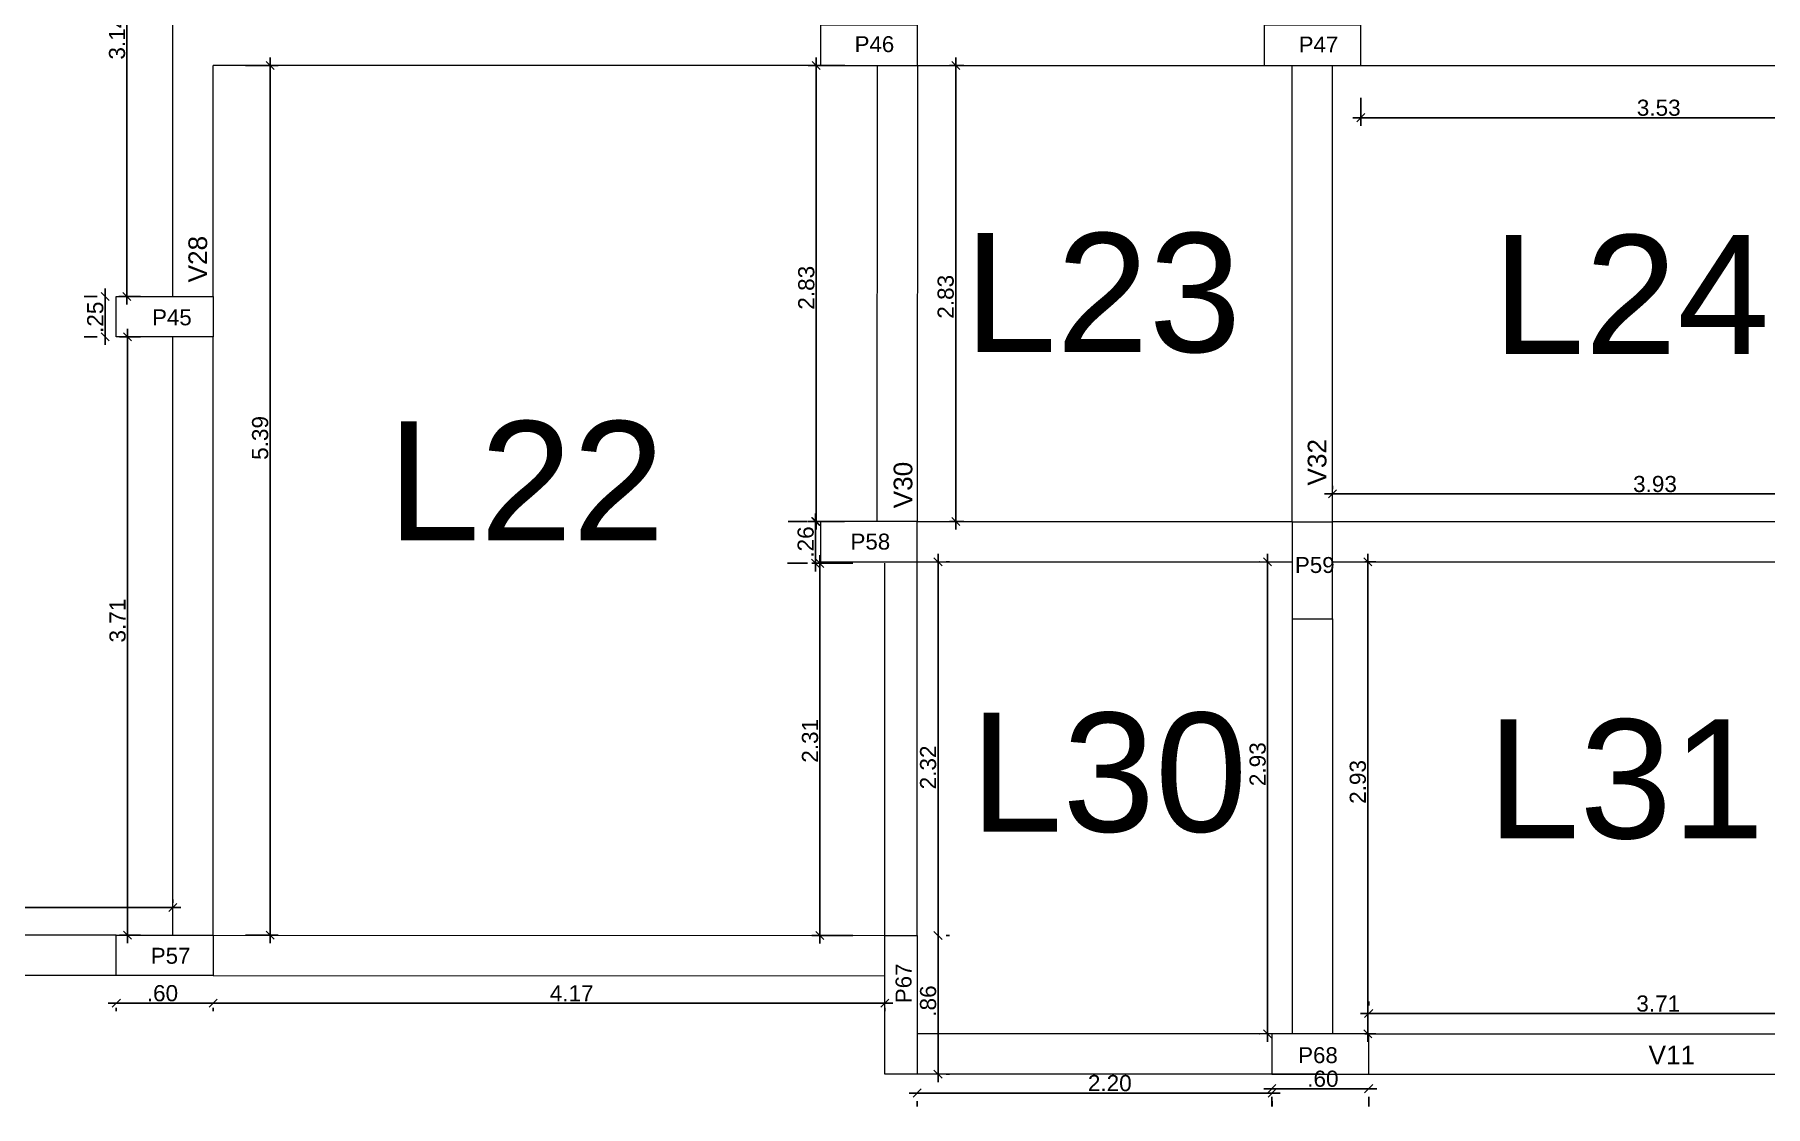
# Model space of a CAD drawing. Header units: millimetres. Extents: x 2878 to 6301, y 540 to 1980.
# Drawn here: x 2920.83 to 2931.56, y 707.39 to 714.03 of the extents above; entities that cross this region are included whole.
import ezdxf

# ---------------------------------------------------------------- set-up
doc = ezdxf.new("R2010")
doc.units = ezdxf.units.MM
doc.header["$LTSCALE"] = 4
for name, color, linetype, lineweight in [('ALVENARIA', 4, 'Continuous', 20), ('COTAS', 35, 'Continuous', 5), ('PILAR', 1, 'Continuous', 5)]:
    doc.layers.add(name, color=color, linetype=linetype, lineweight=lineweight)
doc.styles.get("Standard").update_dxf_attribs({"font": 'arial.ttf'})
doc.dimstyles.new('ISO-25', dxfattribs={"dimscale": 0, "dimtxt": 0.1, "dimasz": 0.05, "dimexe": 0.05, "dimexo": 0.2, "dimgap": 0.01, "dimtad": 1, "dimzin": 4, "dimdsep": 46, "dimtxsty": 'Standard', "dimblk": 'OBLIQUE', "dimcen": 0.1, "dimdle": 0.05, "dimclrt": 256, "dimadec": 0, "dimazin": 0, "dimtfac": 1, "dimtix": 1, "dimtofl": 0, "dimtmove": 0, "dimatfit": 3, "dimfxl": 1, "dimtfillclr": 256, "dimarcsym": 0})

# ---------------------------------------------------------------- blocks, each defined once
blk = doc.blocks.new('PILAR')
at = {"layer": 'PILAR', "ltscale": 0.01}
blk.add_lwpolyline([(-0.15, 0), (0.1, 0), (0.1, -0.6), (-0.15, -0.6)], close=True, dxfattribs=at)
blk = doc.blocks.new('_Oblique')
at = {"color": 0, "linetype": 'ByBlock', "lineweight": -2}
blk.add_line((-0.5, -0.5), (0.5, 0.5), dxfattribs=at)
blk = doc.blocks.new('*D372')
at = {"layer": 'COTAS', "color": 0, "lineweight": -2, "transparency": 16777216}
for p, q in [((2921.403, 715.591), (2921.403, 712.355)), ((2921.487, 715.541), (2921.353, 715.541)), ((2921.487, 712.405), (2921.353, 712.405))]:
    blk.add_line(p, q, dxfattribs=at)
at = {"layer": 'Defpoints', "color": 0, "transparency": 16777216}
for p in [(2921.687, 715.541), (2921.403, 712.405), (2921.687, 712.405)]:
    blk.add_point(p, dxfattribs=at)
at = {"layer": 'COTAS', "color": 0, "lineweight": -2, "transparency": 16777216, "xscale": 0.05, "yscale": 0.05, "zscale": 0.05}
for p, rotation in [((2921.403, 715.541), 90), ((2921.403, 712.405), 270)]:
    blk.add_blockref('_Oblique', p, dxfattribs=dict(at, rotation=rotation))
at = {"layer": 'COTAS', "transparency": 16777216, "insert": (2921.342, 714.009), "char_height": 0.1, "attachment_point": 5, "rotation": 90}
blk.add_mtext('3.14', dxfattribs=at)
blk = doc.blocks.new('*D373')
at = {"layer": 'COTAS', "color": 0, "lineweight": -2, "transparency": 16777216}
for p, q in [((2921.487, 712.155), (2921.356, 712.155)), ((2921.406, 712.205), (2921.406, 708.396)), ((2921.487, 708.446), (2921.356, 708.446))]:
    blk.add_line(p, q, dxfattribs=at)
at = {"layer": 'Defpoints', "color": 0, "transparency": 16777216}
for p in [(2921.687, 712.155), (2921.406, 708.446), (2921.687, 708.446)]:
    blk.add_point(p, dxfattribs=at)
at = {"layer": 'COTAS', "color": 0, "lineweight": -2, "transparency": 16777216, "xscale": 0.05, "yscale": 0.05, "zscale": 0.05}
for p, rotation in [((2921.406, 712.155), 90), ((2921.406, 708.446), 270)]:
    blk.add_blockref('_Oblique', p, dxfattribs=dict(at, rotation=rotation))
at = {"layer": 'COTAS', "transparency": 16777216, "insert": (2921.345, 710.396), "char_height": 0.1, "attachment_point": 5, "rotation": 90}
blk.add_mtext('3.71', dxfattribs=at)
blk = doc.blocks.new('*D374')
at = {"layer": 'COTAS', "color": 0, "lineweight": -2, "transparency": 16777216}
for p, q in [((2921.268, 712.105), (2921.268, 712.455)), ((2921.137, 712.405), (2921.218, 712.405)), ((2921.137, 712.155), (2921.218, 712.155))]:
    blk.add_line(p, q, dxfattribs=at)
at = {"layer": 'Defpoints', "color": 0, "transparency": 16777216}
for p in [(2921.268, 712.405), (2921.337, 712.405), (2921.337, 712.155)]:
    blk.add_point(p, dxfattribs=at)
at = {"layer": 'COTAS', "color": 0, "lineweight": -2, "transparency": 16777216, "xscale": 0.05, "yscale": 0.05, "zscale": 0.05}
for p, rotation in [((2921.268, 712.405), 90), ((2921.268, 712.155), 270)]:
    blk.add_blockref('_Oblique', p, dxfattribs=dict(at, rotation=rotation))
at = {"layer": 'COTAS', "transparency": 16777216, "insert": (2921.207, 712.276), "char_height": 0.1, "attachment_point": 5, "rotation": 90}
blk.add_mtext('.25', dxfattribs=at)
blk = doc.blocks.new('*D375')
at = {"layer": 'COTAS', "color": 0, "lineweight": -2, "transparency": 16777216}
for p, q in [((2917.121, 708.618), (2921.737, 708.618)), ((2917.171, 708.645), (2917.171, 708.668)), ((2921.687, 708.646), (2921.687, 708.668))]:
    blk.add_line(p, q, dxfattribs=at)
at = {"layer": 'Defpoints', "color": 0, "transparency": 16777216}
for p in [(2921.687, 708.618), (2917.171, 708.445), (2921.687, 708.446)]:
    blk.add_point(p, dxfattribs=at)
at = {"layer": 'COTAS', "color": 0, "lineweight": -2, "transparency": 16777216, "xscale": 0.05, "yscale": 0.05, "zscale": 0.05, "rotation": 180}
blk.add_blockref('_Oblique', (2917.171, 708.618), dxfattribs=at)
at = {"layer": 'COTAS', "color": 0, "lineweight": -2, "transparency": 16777216, "xscale": 0.05, "yscale": 0.05, "zscale": 0.05}
blk.add_blockref('_Oblique', (2921.687, 708.618), dxfattribs=at)
at = {"layer": 'COTAS', "transparency": 16777216, "insert": (2919.366, 708.679), "char_height": 0.1, "attachment_point": 5}
blk.add_mtext('4.52', dxfattribs=at)
blk = doc.blocks.new('*D376')
at = {"layer": 'COTAS', "color": 0, "lineweight": -2, "transparency": 16777216}
for p, q in [((2921.287, 708.025), (2921.987, 708.025)), ((2921.337, 707.996), (2921.337, 707.975)), ((2921.937, 707.996), (2921.937, 707.975))]:
    blk.add_line(p, q, dxfattribs=at)
at = {"layer": 'Defpoints', "color": 0, "transparency": 16777216}
for p in [(2921.337, 708.196), (2921.937, 708.196), (2921.937, 708.025)]:
    blk.add_point(p, dxfattribs=at)
at = {"layer": 'COTAS', "color": 0, "lineweight": -2, "transparency": 16777216, "xscale": 0.05, "yscale": 0.05, "zscale": 0.05, "rotation": 180}
blk.add_blockref('_Oblique', (2921.337, 708.025), dxfattribs=at)
at = {"layer": 'COTAS', "color": 0, "lineweight": -2, "transparency": 16777216, "xscale": 0.05, "yscale": 0.05, "zscale": 0.05}
blk.add_blockref('_Oblique', (2921.937, 708.025), dxfattribs=at)
at = {"layer": 'COTAS', "transparency": 16777216, "insert": (2921.623, 708.086), "char_height": 0.1, "attachment_point": 5}
blk.add_mtext('.60', dxfattribs=at)
blk = doc.blocks.new('*D377')
at = {"layer": 'COTAS', "color": 0, "lineweight": -2, "transparency": 16777216}
for p, q in [((2922.291, 713.886), (2922.291, 708.396)), ((2922.137, 713.836), (2922.341, 713.836)), ((2922.137, 708.446), (2922.341, 708.446))]:
    blk.add_line(p, q, dxfattribs=at)
at = {"layer": 'Defpoints', "color": 0, "transparency": 16777216}
for p in [(2921.937, 713.836), (2921.937, 708.446), (2922.291, 708.446)]:
    blk.add_point(p, dxfattribs=at)
at = {"layer": 'COTAS', "color": 0, "lineweight": -2, "transparency": 16777216, "xscale": 0.05, "yscale": 0.05, "zscale": 0.05}
for p, rotation in [((2922.291, 713.836), 90), ((2922.291, 708.446), 270)]:
    blk.add_blockref('_Oblique', p, dxfattribs=dict(at, rotation=rotation))
at = {"layer": 'COTAS', "transparency": 16777216, "insert": (2922.229, 711.528), "char_height": 0.1, "attachment_point": 5, "rotation": 90}
blk.add_mtext('5.39', dxfattribs=at)
blk = doc.blocks.new('*D378')
at = {"layer": 'COTAS', "color": 0, "lineweight": -2, "transparency": 16777216}
for p, q in [((2921.887, 708.025), (2926.152, 708.025)), ((2921.937, 707.996), (2921.937, 707.975)), ((2926.102, 707.995), (2926.102, 707.975))]:
    blk.add_line(p, q, dxfattribs=at)
at = {"layer": 'Defpoints', "color": 0, "transparency": 16777216}
for p in [(2921.937, 708.196), (2926.102, 708.195), (2926.102, 708.025)]:
    blk.add_point(p, dxfattribs=at)
at = {"layer": 'COTAS', "color": 0, "lineweight": -2, "transparency": 16777216, "xscale": 0.05, "yscale": 0.05, "zscale": 0.05, "rotation": 180}
blk.add_blockref('_Oblique', (2921.937, 708.025), dxfattribs=at)
at = {"layer": 'COTAS', "color": 0, "lineweight": -2, "transparency": 16777216, "xscale": 0.05, "yscale": 0.05, "zscale": 0.05}
blk.add_blockref('_Oblique', (2926.102, 708.025), dxfattribs=at)
at = {"layer": 'COTAS', "transparency": 16777216, "insert": (2924.16, 708.086), "char_height": 0.1, "attachment_point": 5}
blk.add_mtext('4.17', dxfattribs=at)
blk = doc.blocks.new('*D379')
at = {"layer": 'COTAS', "color": 0, "lineweight": -2, "transparency": 16777216}
for p, q in [((2925.902, 710.751), (2925.649, 710.751)), ((2925.699, 708.395), (2925.699, 710.801)), ((2925.902, 708.445), (2925.649, 708.445))]:
    blk.add_line(p, q, dxfattribs=at)
at = {"layer": 'Defpoints', "color": 0, "transparency": 16777216}
for p in [(2925.699, 710.751), (2926.102, 710.751), (2926.102, 708.445)]:
    blk.add_point(p, dxfattribs=at)
at = {"layer": 'COTAS', "color": 0, "lineweight": -2, "transparency": 16777216, "xscale": 0.05, "yscale": 0.05, "zscale": 0.05}
for p, rotation in [((2925.699, 710.751), 90), ((2925.699, 708.445), 270)]:
    blk.add_blockref('_Oblique', p, dxfattribs=dict(at, rotation=rotation))
at = {"layer": 'COTAS', "transparency": 16777216, "insert": (2925.638, 709.651), "char_height": 0.1, "attachment_point": 5, "rotation": 90}
blk.add_mtext('2.31', dxfattribs=at)
blk = doc.blocks.new('*D380')
at = {"layer": 'COTAS', "color": 0, "lineweight": -2, "transparency": 16777216}
for p, q in [((2925.672, 710.701), (2925.672, 711.06)), ((2925.502, 711.01), (2925.622, 711.01)), ((2925.499, 710.751), (2925.622, 710.751))]:
    blk.add_line(p, q, dxfattribs=at)
at = {"layer": 'Defpoints', "color": 0, "transparency": 16777216}
for p in [(2925.672, 711.01), (2925.702, 711.01), (2925.699, 710.751)]:
    blk.add_point(p, dxfattribs=at)
at = {"layer": 'COTAS', "color": 0, "lineweight": -2, "transparency": 16777216, "xscale": 0.05, "yscale": 0.05, "zscale": 0.05}
for p, rotation in [((2925.672, 711.01), 90), ((2925.672, 710.751), 270)]:
    blk.add_blockref('_Oblique', p, dxfattribs=dict(at, rotation=rotation))
at = {"layer": 'COTAS', "transparency": 16777216, "insert": (2925.611, 710.883), "char_height": 0.1, "attachment_point": 5, "rotation": 90}
blk.add_mtext('.26', dxfattribs=at)
blk = doc.blocks.new('*D381')
at = {"layer": 'COTAS', "color": 0, "lineweight": -2, "transparency": 16777216}
for p, q in [((2925.676, 710.96), (2925.676, 713.886)), ((2925.853, 713.836), (2925.626, 713.836)), ((2925.852, 711.01), (2925.626, 711.01))]:
    blk.add_line(p, q, dxfattribs=at)
at = {"layer": 'Defpoints', "color": 0, "transparency": 16777216}
for p in [(2925.676, 713.836), (2926.053, 713.836), (2926.052, 711.01)]:
    blk.add_point(p, dxfattribs=at)
at = {"layer": 'COTAS', "color": 0, "lineweight": -2, "transparency": 16777216, "xscale": 0.05, "yscale": 0.05, "zscale": 0.05}
for p, rotation in [((2925.676, 713.836), 90), ((2925.676, 711.01), 270)]:
    blk.add_blockref('_Oblique', p, dxfattribs=dict(at, rotation=rotation))
at = {"layer": 'COTAS', "transparency": 16777216, "insert": (2925.615, 712.459), "char_height": 0.1, "attachment_point": 5, "rotation": 90}
blk.add_mtext('2.83', dxfattribs=at)
blk = doc.blocks.new('*D382')
at = {"layer": 'COTAS', "color": 0, "lineweight": -2, "transparency": 16777216}
for p, q in [((2926.541, 710.96), (2926.541, 713.886)), ((2926.503, 713.836), (2926.591, 713.836)), ((2926.502, 711.01), (2926.591, 711.01))]:
    blk.add_line(p, q, dxfattribs=at)
at = {"layer": 'Defpoints', "color": 0, "transparency": 16777216}
for p in [(2926.303, 713.836), (2926.541, 713.836), (2926.302, 711.01)]:
    blk.add_point(p, dxfattribs=at)
at = {"layer": 'COTAS', "color": 0, "lineweight": -2, "transparency": 16777216, "xscale": 0.05, "yscale": 0.05, "zscale": 0.05}
for p, rotation in [((2926.541, 713.836), 90), ((2926.541, 711.01), 270)]:
    blk.add_blockref('_Oblique', p, dxfattribs=dict(at, rotation=rotation))
at = {"layer": 'COTAS', "transparency": 16777216, "insert": (2926.479, 712.403), "char_height": 0.1, "attachment_point": 5, "rotation": 90}
blk.add_mtext('2.83', dxfattribs=at)
blk = doc.blocks.new('*D383')
at = {"layer": 'COTAS', "color": 0, "lineweight": -2, "transparency": 16777216}
for p, q in [((2926.431, 708.495), (2926.431, 707.535)), ((2926.502, 708.445), (2926.481, 708.445)), ((2926.502, 707.585), (2926.481, 707.585))]:
    blk.add_line(p, q, dxfattribs=at)
at = {"layer": 'Defpoints', "color": 0, "transparency": 16777216}
for p in [(2926.302, 708.445), (2926.302, 707.585), (2926.431, 707.585)]:
    blk.add_point(p, dxfattribs=at)
at = {"layer": 'COTAS', "color": 0, "lineweight": -2, "transparency": 16777216, "xscale": 0.05, "yscale": 0.05, "zscale": 0.05}
for p, rotation in [((2926.431, 708.445), 90), ((2926.431, 707.585), 270)]:
    blk.add_blockref('_Oblique', p, dxfattribs=dict(at, rotation=rotation))
at = {"layer": 'COTAS', "transparency": 16777216, "insert": (2926.37, 708.038), "char_height": 0.1, "attachment_point": 5, "rotation": 90}
blk.add_mtext('.86', dxfattribs=at)
blk = doc.blocks.new('*D384')
at = {"layer": 'COTAS', "color": 0, "lineweight": -2, "transparency": 16777216}
for p, q in [((2926.431, 708.395), (2926.431, 710.81)), ((2926.502, 710.76), (2926.481, 710.76)), ((2926.502, 708.445), (2926.481, 708.445))]:
    blk.add_line(p, q, dxfattribs=at)
at = {"layer": 'Defpoints', "color": 0, "transparency": 16777216}
for p in [(2926.302, 710.76), (2926.431, 710.76), (2926.302, 708.445)]:
    blk.add_point(p, dxfattribs=at)
at = {"layer": 'COTAS', "color": 0, "lineweight": -2, "transparency": 16777216, "xscale": 0.05, "yscale": 0.05, "zscale": 0.05}
for p, rotation in [((2926.431, 710.76), 90), ((2926.431, 708.445), 270)]:
    blk.add_blockref('_Oblique', p, dxfattribs=dict(at, rotation=rotation))
at = {"layer": 'COTAS', "transparency": 16777216, "insert": (2926.37, 709.486), "char_height": 0.1, "attachment_point": 5, "rotation": 90}
blk.add_mtext('2.32', dxfattribs=at)
blk = doc.blocks.new('*D385')
at = {"layer": 'COTAS', "color": 0, "lineweight": -2, "transparency": 16777216}
for p, q in [((2928.451, 707.495), (2929.151, 707.495)), ((2928.501, 707.385), (2928.501, 707.445)), ((2929.101, 707.385), (2929.101, 707.445))]:
    blk.add_line(p, q, dxfattribs=at)
at = {"layer": 'Defpoints', "color": 0, "transparency": 16777216}
for p in [(2928.501, 707.585), (2929.101, 707.585), (2929.101, 707.495)]:
    blk.add_point(p, dxfattribs=at)
at = {"layer": 'COTAS', "color": 0, "lineweight": -2, "transparency": 16777216, "xscale": 0.05, "yscale": 0.05, "zscale": 0.05, "rotation": 180}
blk.add_blockref('_Oblique', (2928.501, 707.495), dxfattribs=at)
at = {"layer": 'COTAS', "color": 0, "lineweight": -2, "transparency": 16777216, "xscale": 0.05, "yscale": 0.05, "zscale": 0.05}
blk.add_blockref('_Oblique', (2929.101, 707.495), dxfattribs=at)
at = {"layer": 'COTAS', "transparency": 16777216, "insert": (2928.817, 707.556), "char_height": 0.1, "attachment_point": 5}
blk.add_mtext('.60', dxfattribs=at)
blk = doc.blocks.new('*D386')
at = {"layer": 'COTAS', "color": 0, "lineweight": -2, "transparency": 16777216}
for p, q in [((2928.427, 710.76), (2928.424, 710.76)), ((2928.474, 707.785), (2928.474, 710.81)), ((2928.427, 707.835), (2928.424, 707.835))]:
    blk.add_line(p, q, dxfattribs=at)
at = {"layer": 'Defpoints', "color": 0, "transparency": 16777216}
for p in [(2928.474, 710.76), (2928.627, 710.76), (2928.627, 707.835)]:
    blk.add_point(p, dxfattribs=at)
at = {"layer": 'COTAS', "color": 0, "lineweight": -2, "transparency": 16777216, "xscale": 0.05, "yscale": 0.05, "zscale": 0.05}
for p, rotation in [((2928.474, 710.76), 90), ((2928.474, 707.835), 270)]:
    blk.add_blockref('_Oblique', p, dxfattribs=dict(at, rotation=rotation))
at = {"layer": 'COTAS', "transparency": 16777216, "insert": (2928.413, 709.506), "char_height": 0.1, "attachment_point": 5, "rotation": 90}
blk.add_mtext('2.93', dxfattribs=at)
blk = doc.blocks.new('*D387')
at = {"layer": 'COTAS', "color": 0, "lineweight": -2, "transparency": 16777216}
for p, q in [((2928.827, 711.181), (2932.862, 711.181)), ((2928.877, 711.21), (2928.877, 711.231)), ((2932.812, 711.21), (2932.812, 711.231))]:
    blk.add_line(p, q, dxfattribs=at)
at = {"layer": 'Defpoints', "color": 0, "transparency": 16777216}
for p in [(2932.812, 711.181), (2928.877, 711.01), (2932.812, 711.01)]:
    blk.add_point(p, dxfattribs=at)
at = {"layer": 'COTAS', "color": 0, "lineweight": -2, "transparency": 16777216, "xscale": 0.05, "yscale": 0.05, "zscale": 0.05, "rotation": 180}
blk.add_blockref('_Oblique', (2928.877, 711.181), dxfattribs=at)
at = {"layer": 'COTAS', "color": 0, "lineweight": -2, "transparency": 16777216, "xscale": 0.05, "yscale": 0.05, "zscale": 0.05}
blk.add_blockref('_Oblique', (2932.812, 711.181), dxfattribs=at)
at = {"layer": 'COTAS', "transparency": 16777216, "insert": (2930.876, 711.242), "char_height": 0.1, "attachment_point": 5}
blk.add_mtext('3.93', dxfattribs=at)
blk = doc.blocks.new('*D388')
at = {"layer": 'COTAS', "color": 0, "lineweight": -2, "transparency": 16777216}
for p, q in [((2929.053, 713.636), (2929.053, 713.463)), ((2932.587, 713.636), (2932.587, 713.463)), ((2929.003, 713.513), (2932.637, 713.513))]:
    blk.add_line(p, q, dxfattribs=at)
at = {"layer": 'Defpoints', "color": 0, "transparency": 16777216}
for p in [(2929.053, 713.836), (2932.587, 713.836), (2932.587, 713.513)]:
    blk.add_point(p, dxfattribs=at)
at = {"layer": 'COTAS', "color": 0, "lineweight": -2, "transparency": 16777216, "xscale": 0.05, "yscale": 0.05, "zscale": 0.05, "rotation": 180}
blk.add_blockref('_Oblique', (2929.053, 713.513), dxfattribs=at)
at = {"layer": 'COTAS', "color": 0, "lineweight": -2, "transparency": 16777216, "xscale": 0.05, "yscale": 0.05, "zscale": 0.05}
blk.add_blockref('_Oblique', (2932.587, 713.513), dxfattribs=at)
at = {"layer": 'COTAS', "transparency": 16777216, "insert": (2930.899, 713.574), "char_height": 0.1, "attachment_point": 5}
blk.add_mtext('3.53', dxfattribs=at)
blk = doc.blocks.new('*D389')
at = {"layer": 'COTAS', "color": 0, "lineweight": -2, "transparency": 16777216}
for p, q in [((2929.051, 707.961), (2932.862, 707.961)), ((2929.101, 708.035), (2929.101, 708.011)), ((2932.812, 708.035), (2932.812, 708.011))]:
    blk.add_line(p, q, dxfattribs=at)
at = {"layer": 'Defpoints', "color": 0, "transparency": 16777216}
for p in [(2932.812, 707.961), (2929.101, 707.835), (2932.812, 707.835)]:
    blk.add_point(p, dxfattribs=at)
at = {"layer": 'COTAS', "color": 0, "lineweight": -2, "transparency": 16777216, "xscale": 0.05, "yscale": 0.05, "zscale": 0.05, "rotation": 180}
blk.add_blockref('_Oblique', (2929.101, 707.961), dxfattribs=at)
at = {"layer": 'COTAS', "color": 0, "lineweight": -2, "transparency": 16777216, "xscale": 0.05, "yscale": 0.05, "zscale": 0.05}
blk.add_blockref('_Oblique', (2932.812, 707.961), dxfattribs=at)
at = {"layer": 'COTAS', "transparency": 16777216, "insert": (2930.896, 708.022), "char_height": 0.1, "attachment_point": 5}
blk.add_mtext('3.71', dxfattribs=at)
blk = doc.blocks.new('*D472')
at = {"layer": 'COTAS', "color": 0, "lineweight": -2, "transparency": 16777216}
for p, q in [((2926.252, 707.468), (2928.552, 707.468)), ((2926.302, 707.385), (2926.302, 707.418)), ((2928.502, 707.385), (2928.502, 707.418))]:
    blk.add_line(p, q, dxfattribs=at)
at = {"layer": 'Defpoints', "color": 0, "transparency": 16777216}
for p in [(2926.302, 707.585), (2928.502, 707.585), (2928.502, 707.468)]:
    blk.add_point(p, dxfattribs=at)
at = {"layer": 'COTAS', "color": 0, "lineweight": -2, "transparency": 16777216, "xscale": 0.05, "yscale": 0.05, "zscale": 0.05, "rotation": 180}
blk.add_blockref('_Oblique', (2926.302, 707.468), dxfattribs=at)
at = {"layer": 'COTAS', "color": 0, "lineweight": -2, "transparency": 16777216, "xscale": 0.05, "yscale": 0.05, "zscale": 0.05}
blk.add_blockref('_Oblique', (2928.502, 707.468), dxfattribs=at)
at = {"layer": 'COTAS', "transparency": 16777216, "insert": (2927.496, 707.529), "char_height": 0.1, "attachment_point": 5}
blk.add_mtext('2.20', dxfattribs=at)
blk = doc.blocks.new('*D473')
at = {"layer": 'COTAS', "color": 0, "lineweight": -2, "transparency": 16777216}
for p, q in [((2929.077, 710.76), (2929.145, 710.76)), ((2929.095, 707.785), (2929.095, 710.81)), ((2929.077, 707.835), (2929.145, 707.835))]:
    blk.add_line(p, q, dxfattribs=at)
at = {"layer": 'Defpoints', "color": 0, "transparency": 16777216}
for p in [(2928.877, 710.76), (2929.095, 710.76), (2928.877, 707.835)]:
    blk.add_point(p, dxfattribs=at)
at = {"layer": 'COTAS', "color": 0, "lineweight": -2, "transparency": 16777216, "xscale": 0.05, "yscale": 0.05, "zscale": 0.05}
for p, rotation in [((2929.095, 710.76), 90), ((2929.095, 707.835), 270)]:
    blk.add_blockref('_Oblique', p, dxfattribs=dict(at, rotation=rotation))
at = {"layer": 'COTAS', "transparency": 16777216, "insert": (2929.034, 709.396), "char_height": 0.1, "attachment_point": 5, "rotation": 90}
blk.add_mtext('2.93', dxfattribs=at)

msp = doc.modelspace()

# ---------------------------------------------------------------- linework, layer by layer
at = {"layer": 'ALVENARIA'}
for p, q in [((2921.687, 712.405), (2921.687, 715.541)), ((2921.937, 712.405), (2921.937, 713.836)), ((2925.703, 713.836), (2921.937, 713.836)), ((2926.053, 713.836), (2926.052, 711.01)), ((2926.303, 713.836), (2926.302, 711.01)), ((2926.303, 713.836), (2928.453, 713.836)), ((2928.627, 711.01), (2928.627, 713.836)), ((2928.877, 711.01), (2928.877, 713.836)), ((2929.053, 713.836), (2932.587, 713.836)), ((2921.687, 708.446), (2921.687, 712.155)), ((2921.937, 708.446), (2921.937, 712.155)), ((2926.302, 711.01), (2928.627, 711.01)), ((2928.877, 711.01), (2932.812, 711.01)), ((2926.102, 708.445), (2926.102, 710.751)), ((2926.302, 708.445), (2926.302, 710.76)), ((2926.302, 710.76), (2928.627, 710.76)), ((2928.877, 710.76), (2932.812, 710.76)), ((2928.627, 710.406), (2928.627, 707.835)), ((2928.877, 710.406), (2928.877, 707.835)), ((2921.337, 708.446), (2917.171, 708.445)), ((2921.937, 708.446), (2926.102, 708.445)), ((2921.337, 708.196), (2917.171, 708.195)), ((2921.937, 708.196), (2926.102, 708.195)), ((2926.102, 707.585), (2926.102, 708.195)), ((2928.502, 707.835), (2926.304, 707.835)), ((2928.702, 707.835), (2928.502, 707.835)), ((2929.101, 707.835), (2932.812, 707.835)), ((2928.502, 707.585), (2926.302, 707.585)), ((2928.802, 707.585), (2928.502, 707.585)), ((2928.627, 707.585), (2928.627, 707.585)), ((2928.627, 707.585), (2928.627, 707.585)), ((2929.101, 707.585), (2932.812, 707.585))]:
    msp.add_line(p, q, dxfattribs=at)
at = {"layer": 'ALVENARIA', "ltscale": 0.03}
msp.add_line((2921.562, 712.155), (2921.562, 712.155), dxfattribs=at)
at = {"layer": 'PILAR', "ltscale": 0.01}
msp.add_lwpolyline([(2925.702, 711.01), (2925.702, 710.76), (2926.302, 710.76), (2926.302, 711.01)], close=True, dxfattribs=at)
at = {"layer": 'PILAR', "color": 1, "ltscale": 0.01}
msp.add_lwpolyline([(2926.102, 708.445), (2926.302, 708.445), (2926.302, 707.585), (2926.102, 707.585)], close=True, dxfattribs=at)

# ---------------------------------------------------------------- block references
at = {"layer": 'COTAS', "xscale": -1}
for p, rotation in [((2925.703, 713.936), 90), ((2928.453, 713.936), 90), ((2928.777, 710.406), 180), ((2929.101, 707.735), 270)]:
    msp.add_blockref('PILAR', p, dxfattribs=dict(at, rotation=rotation))
at = {"layer": 'COTAS', "rotation": 270}
for p in [(2921.937, 712.255), (2921.937, 708.296)]:
    msp.add_blockref('PILAR', p, dxfattribs=at)

# ---------------------------------------------------------------- texts
at = {"layer": 'COTAS', "attachment_point": 1}
for s, insert, char_height in [('P46', (2925.914, 714.018), 0.0988), ('P47', (2928.667, 714.016), 0.0988), ('L23', (2926.592, 712.798), 0.7375), ('L24', (2929.867, 712.786), 0.7375), ('P45', (2921.559, 712.325), 0.0988), ('L22', (2923.018, 711.632), 0.7375), ('P58', (2925.889, 710.935), 0.0988), ('P59', (2928.644, 710.79), 0.0988), ('L30', (2926.63, 709.825), 0.7375), ('L31', (2929.835, 709.784), 0.7375), ('P57', (2921.551, 708.368), 0.0988), ('P68', (2928.664, 707.752), 0.0988), ('V11', (2930.836, 707.761), 0.116)]:
    msp.add_mtext_dynamic_manual_height_columns(s, width=2.5, gutter_width=12.5, heights=[1.872], dxfattribs=dict(at, insert=insert, char_height=char_height))
at = {"layer": 'COTAS', "attachment_point": 1, "rotation": 90}
for s, insert, char_height in [('V28', (2921.784, 712.492), 0.116), ('V32', (2928.723, 711.233), 0.116), ('V30', (2926.156, 711.092), 0.116), ('P67', (2926.168, 708.025), 0.0988)]:
    msp.add_mtext_dynamic_manual_height_columns(s, width=2.5, gutter_width=12.5, heights=[1.872], dxfattribs=dict(at, insert=insert, char_height=char_height))

# ---------------------------------------------------------------- dimensions: what is measured, and where the dimension line sits
at = {"layer": 'COTAS'}
for base, p1, p2, picture, middle in [((2921.403, 712.405), (2921.687, 715.541), (2921.687, 712.405), '*D372', (2921.403, 714.009)), ((2922.291, 708.446), (2921.937, 713.836), (2921.937, 708.446), '*D377', (2922.291, 711.528)), ((2925.676, 713.836), (2926.052, 711.01), (2926.053, 713.836), '*D381', (2925.676, 712.459)), ((2926.541, 713.836), (2926.302, 711.01), (2926.303, 713.836), '*D382', (2926.541, 712.403)), ((2921.268, 712.405), (2921.337, 712.155), (2921.337, 712.405), '*D374', (2921.268, 712.276)), ((2921.406, 708.446), (2921.687, 712.155), (2921.687, 708.446), '*D373', (2921.406, 710.396)), ((2925.672, 711.01), (2925.699, 710.751), (2925.702, 711.01), '*D380', (2925.672, 710.883)), ((2925.699, 710.751), (2926.102, 708.445), (2926.102, 710.751), '*D379', (2925.699, 709.651)), ((2926.431446, 710.760407), (2926.302189, 708.445405), (2926.302404, 710.760407), '*D384', (2926.431446, 709.486057)), ((2928.4744, 710.7604), (2928.6274, 707.8353), (2928.6274, 710.7604), '*D386', (2928.4744, 709.5062)), ((2929.0948, 710.7604), (2928.8774, 707.8352), (2928.8774, 710.7604), '*D473', (2929.0948, 709.3957)), ((2926.431, 707.585), (2926.302, 708.445), (2926.302, 707.585), '*D383', (2926.431, 708.038))]:
    dim = msp.add_linear_dim(base=base, p1=p1, p2=p2, angle=90, dimstyle='ISO-25', override={"dimscale": 1}, dxfattribs=at)
    dim.commit()
    dim.dimension.update_dxf_attribs({"geometry": picture, "text_midpoint": middle, "dimtype": 160})
for base, p1, p2, picture, middle in [((2932.587, 713.513), (2929.053, 713.836), (2932.587, 713.836), '*D388', (2930.899, 713.513)), ((2932.8119, 711.1808), (2928.8774, 711.0104), (2932.8119, 711.0104), '*D387', (2930.8765, 711.1808)), ((2921.687, 708.618), (2917.171, 708.445), (2921.687, 708.446), '*D375', (2919.366, 708.618)), ((2921.937, 708.025), (2921.337, 708.196), (2921.937, 708.196), '*D376', (2921.623, 708.025)), ((2926.1022, 708.0254), (2921.9371, 708.1956), (2926.1022, 708.1954), '*D378', (2924.1596, 708.0254)), ((2932.812, 707.961), (2929.101, 707.835), (2932.812, 707.835), '*D389', (2930.896, 707.961)), ((2929.101, 707.495), (2928.501, 707.585), (2929.101, 707.585), '*D385', (2928.817, 707.495)), ((2928.502, 707.468), (2926.302, 707.585), (2928.502, 707.585), '*D472', (2927.496, 707.468))]:
    dim = msp.add_linear_dim(base=base, p1=p1, p2=p2, dimstyle='ISO-25', override={"dimscale": 1}, dxfattribs=at)
    dim.commit()
    dim.dimension.update_dxf_attribs({"geometry": picture, "text_midpoint": middle, "dimtype": 160})

doc.saveas('drawing.dxf')
